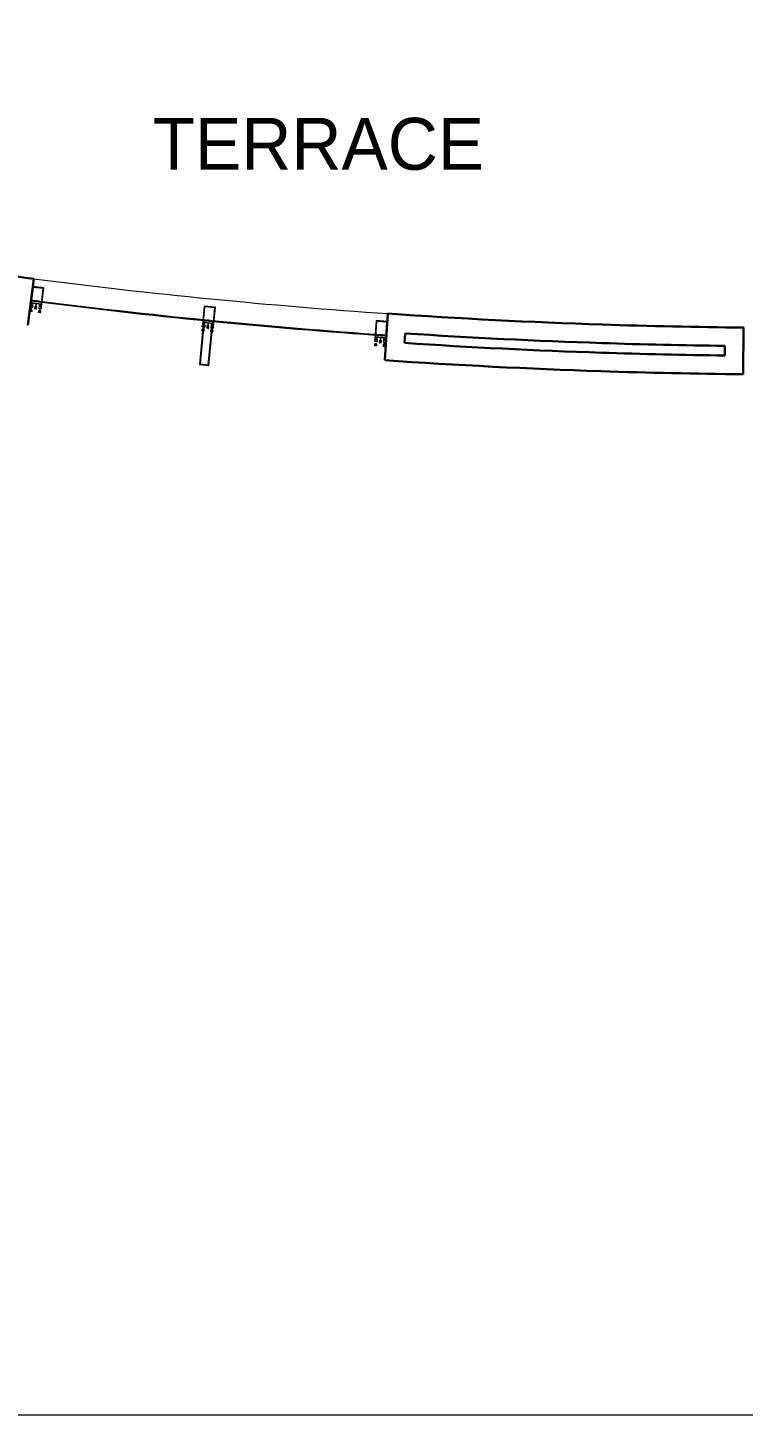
# Model space of a CAD drawing. Header units: millimetres. Extents: x 8275 to 147087, y -297470 to -191881.
# Drawn here: x 107476 to 112303, y -297470 to -288108 of the extents above; entities that cross this region are included whole.
import ezdxf

# ---------------------------------------------------------------- set-up
doc = ezdxf.new("R2010")
doc.units = ezdxf.units.MM
doc.header["$LTSCALE"] = 250
doc.header["$MEASUREMENT"] = 0
for name, color, linetype, lineweight in [('hatch', 9, 'Continuous', 0), ('text', 7, 'Continuous', 9), ('wall', 1, 'Continuous', 30), ('win', 4, 'Continuous', 20)]:
    doc.layers.add(name, color=color, linetype=linetype, lineweight=lineweight)
doc.styles.get("Standard").update_dxf_attribs({"font": 'GOTHIC.TTF', "height": 100})

msp = doc.modelspace()

# ---------------------------------------------------------------- hatches: boundary and pattern name
at = {"layer": 'hatch', "extrusion": (-0.0003360135023345348, -0.002667747817154769, 0.9999963851017216)}
h = msp.add_hatch(dxfattribs=at)
h.set_pattern_fill('AR-HBONE', color=256, scale=0.4111842104963488, angle=-2.244577850611689e-19, style=0)
h.set_pattern_definition([(45, (-6690.521236846602, -319044.2839388996), (1.826022248663473e-16, 2.326009148470452), [4.934210525956186, -1.644736841985395]), (135, (-6689.358232272236, -319043.1209343252), (1.826022248663473e-16, 2.326009148470452), [4.934210525956186, -1.644736841985395])])
h.paths.add_polyline_path([(107495.6084672745, -290009.4104040425), (107495.3515448246, -290011.4502084999), (107500.7910233747, -290012.1353350455), (107501.0479458321, -290010.0955305772)], flags=16)
h.paths.add_polyline_path([(107559.4144051468, -290017.4470460443), (107559.1574826904, -290019.4868504895), (107553.7180041375, -290018.801723944), (107553.9749265883, -290016.7619194868)], flags=16)
edge = h.paths.add_edge_path()
edge.add_arc((107504.0248927225, -290024.8477263482), 0.6853070175936378, 172.8211451570552, 352.8211451570553, ccw=False)
edge.add_arc((107502.6650230812, -290024.6764447119), 0.6853070175936378, 172.8211451570552, 352.8211451570553, ccw=False)
edge.add_arc((107501.3051534428, -290024.5051630754), 0.6853070184712204, 172.821145080349, 352.8211450803491, ccw=False)
edge.add_arc((107499.9452837996, -290024.3338814379), 0.6853070185111105, 172.8211452304264, 352.82114523042645, ccw=False)
edge.add_arc((107498.5854141621, -290024.162599802), 0.6853070167758903, 172.8211453863402, 352.8211453863402, ccw=False)
edge.add_arc((107497.2255445264, -290023.9913181657), 0.6853070175936378, 172.8211451570552, 352.8211451570553, ccw=False)
edge.add_arc((107495.8656748852, -290023.820036529), 0.6853070175936378, 172.821145157889, 352.8211451578891, ccw=False)
edge.add_arc((107494.5058052449, -290023.6487548925), 0.6853070185310557, 172.8211452304264, 352.82114523042645, ccw=False)
edge.add_arc((107493.1459356101, -290023.4774732564), 0.6853070148412196, 172.8211450886866, 352.8211450886867, ccw=False)
edge.add_arc((107491.7860659708, -290023.3061916198), 0.6853070203261109, 172.8211452262576, 352.82114522625767, ccw=False)
edge.add_arc((107490.4261963267, -290023.1349099826), 0.6853070175936378, 172.8211451570552, 352.8211451570553, ccw=False)
edge.add_arc((107489.066326691, -290022.9636283463), 0.6853070149010547, 172.8211452404316, 352.82114524043163, ccw=False)
edge.add_line((107488.3863918737, -290022.8779875285), (107489.9120662661, -290010.7650819441))
edge.add_line((107489.9120662689, -290010.765081954), (107493.7197012619, -290011.2446705365))
edge.add_line((107493.7197012577, -290011.2446705363), (107493.9766237086, -290009.2048660693))
edge.add_line((107493.9766237086, -290009.2048660786), (107492.2087931765, -290008.9821999511))
edge.add_line((107492.2087931775, -290008.9821999514), (107494.2722797377, -290005.788496959))
edge.add_line((107494.2722797377, -290005.7884969586), (107503.1326064022, -290006.9044945663))
edge.add_line((107503.1326064013, -290006.9044945643), (107504.4476199278, -290010.5237346778))
edge.add_line((107504.4476199283, -290010.5237346794), (107502.6797893962, -290010.301068552))
edge.add_line((107502.6797893981, -290010.3010685522), (107502.4228669444, -290012.3408730094))
edge.add_line((107502.4228669435, -290012.3408730086), (107506.2305019318, -290012.8204615905))
edge.add_line((107506.2305019304, -290012.8204615915), (107504.7048189959, -290024.9334349521))
edge.add_arc((107547.4434608279, -290030.230392297), 0.6853070175936378, 172.8211452270916, 352.8211452270916)
edge.add_arc((107548.8033304673, -290030.4016739336), 0.6853070175936378, 172.8211452270916, 352.8211452270916)
edge.add_arc((107550.1632001067, -290030.5729555702), 0.6853070184512753, 172.8211453037979, 352.8211453037978)
edge.add_arc((107551.5230697526, -290030.744237208), 0.6853070185310557, 172.8211451537203, 352.8211451537206)
edge.add_arc((107552.8829393882, -290030.915518844), 0.6853070167758903, 172.8211449978066, 352.8211449978069)
edge.add_arc((107554.2428090267, -290031.0868004804), 0.6853070175936378, 172.8211452270916, 352.8211452270916)
edge.add_arc((107555.6026786614, -290031.2580821156), 0.6853070176135829, 172.8211452262579, 352.8211452262578)
edge.add_arc((107556.9625483046, -290031.4293637533), 0.6853070185111105, 172.8211451537203, 352.8211451537206)
edge.add_arc((107558.3224179411, -290031.6006453896), 0.6853070148611647, 172.8211452954602, 352.8211452954602)
edge.add_arc((107559.6822875805, -290031.7719270262), 0.6853070203261109, 172.8211451578891, 352.8211451578894)
edge.add_arc((107561.0421572255, -290031.9432086631), 0.6853070175936378, 172.8211452270916, 352.8211452270916)
edge.add_arc((107562.4020268593, -290032.1144902987), 0.6853070149209999, 172.8211451437151, 352.8211451437155)
edge.add_line((107563.0819616776, -290032.200131117), (107564.5969612451, -290020.1719770376))
edge.add_line((107564.5969612442, -290020.1719770363), (107560.7893262559, -290019.6923884544))
edge.add_line((107560.7893262554, -290019.692388454), (107561.0462487091, -290017.6525839968))
edge.add_line((107561.04624871, -290017.6525839966), (107562.814079242, -290017.8752501241))
edge.add_line((107562.8140792411, -290017.8752501352), (107561.6070008634, -290014.2696049251))
edge.add_line((107561.607000869, -290014.2696049255), (107552.7466742021, -290013.1536073365))
edge.add_line((107552.7466742007, -290013.1536073269), (107550.5752524889, -290016.333715397))
edge.add_line((107550.5752524913, -290016.3337153955), (107552.3430830233, -290016.556381523))
edge.add_line((107552.3430830224, -290016.556381535), (107552.0861605687, -290018.5961859922))
edge.add_line((107552.0861605659, -290018.596185991), (107548.2785255776, -290018.1165974091))
edge.add_line((107548.2785255818, -290018.1165974095), (107546.7635174768, -290030.1448192752))
at = {"layer": 'hatch', "extrusion": (-0.000258613533634983, -0.002676359940274457, 0.9999963851017215)}
h = msp.add_hatch(dxfattribs=at)
h.set_pattern_fill('AR-HBONE', color=256, scale=0.4111842104963528, angle=-4.246498636292384e-20, style=0)
h.set_pattern_definition([(45.0000000000002, (-6689.646718664269, -319044.3752866614), (1.826091205886945e-16, 2.32600914847047), [4.934210525956226, -1.644736841985412]), (135, (-6688.483714089904, -319043.2122820871), (1.826091205886945e-16, 2.32600914847047), [4.934210525956222, -1.644736841985411])])
h.paths.add_polyline_path([(108657.1504037091, -290141.5120164288), (108656.9526627752, -290143.5584059061), (108662.409701378, -290144.0857150762), (108662.6074423203, -290142.0393255878)], flags=16)
h.paths.add_polyline_path([(108721.1623237663, -290147.6974358243), (108720.964582825, -290149.7438252897), (108715.5075442185, -290149.2165161198), (108715.7052851533, -290147.1701266427)], flags=16)
edge = h.paths.add_edge_path()
edge.add_arc((108666.0103714754, -290156.6991197887), 0.6853070175936418, 174.4806914600804, 354.48069146008044, ccw=False)
edge.add_arc((108664.6461118217, -290156.5672924963), 0.6853070175936418, 174.4806914600804, 354.48069146008044, ccw=False)
edge.add_arc((108663.2818521698, -290156.4354652038), 0.6853070184712244, 174.4806913833741, 354.4806913833742, ccw=False)
edge.add_arc((108661.9175925133, -290156.3036379103), 0.6853070185111145, 174.4806915334515, 354.48069153345165, ccw=False)
edge.add_arc((108660.5533328624, -290156.1718106183), 0.6853070167758943, 174.4806916893653, 354.48069168936536, ccw=False)
edge.add_arc((108659.1890732133, -290156.0399833258), 0.6853070175936418, 174.4806914600804, 354.48069146008044, ccw=False)
edge.add_arc((108657.8248135587, -290155.9081560331), 0.6853070175936418, 174.4806914609141, 354.4806914609142, ccw=False)
edge.add_arc((108656.4605539049, -290155.7763287406), 0.6853070185310597, 174.4806915334515, 354.48069153345165, ccw=False)
edge.add_arc((108655.0962942568, -290155.6445014483), 0.6853070148412236, 174.4806913917118, 354.48069139171184, ccw=False)
edge.add_arc((108653.732034604, -290155.5126741556), 0.6853070203261149, 174.4806915292827, 354.4806915292828, ccw=False)
edge.add_arc((108652.3677749466, -290155.3808468624), 0.6853070175936418, 174.4806914600804, 354.48069146008044, ccw=False)
edge.add_arc((108651.0035152975, -290155.2490195701), 0.6853070149010587, 174.4806915434567, 354.48069154345677, ccw=False)
edge.add_line((108650.3213854739, -290155.1831059241), (108651.4956241631, -290143.0310967261))
edge.add_line((108651.4956241659, -290143.0310967359), (108655.3155511962, -290143.4002131554))
edge.add_line((108655.3155511924, -290143.4002131552), (108655.5132921272, -290141.3538236683))
edge.add_line((108655.5132921272, -290141.3538236776), (108653.739754578, -290141.1824481972))
edge.add_line((108653.739754579, -290141.1824481976), (108655.7098843972, -290137.9303251851))
edge.add_line((108655.7098843976, -290137.9303251846), (108664.5988145042, -290138.7892552283))
edge.add_line((108664.5988145023, -290138.7892552263), (108666.018091449, -290142.3688938286))
edge.add_line((108666.0180914495, -290142.3688938303), (108664.2445539003, -290142.1975183499))
edge.add_line((108664.2445539021, -290142.1975183501), (108664.0468129645, -290144.2439078273))
edge.add_line((108664.0468129636, -290144.2439078265), (108667.8667399892, -290144.6130242454))
edge.add_line((108667.8667399883, -290144.6130242465), (108666.6924947234, -290156.7651014397))
edge.add_arc((108709.5666126422, -290160.8221046905), 0.6853070175936418, 174.4806915301168, 354.4806915301167)
edge.add_arc((108710.930872295, -290160.9539319832), 0.6853070175936418, 174.4806915301168, 354.4806915301167)
edge.add_arc((108712.2951319478, -290161.0857592758), 0.6853070184512793, 174.480691606823, 354.4806916068229)
edge.add_arc((108713.6593916071, -290161.2175865695), 0.6853070185310597, 174.4806914567454, 354.4806914567457)
edge.add_arc((108715.0236512562, -290161.3494138617), 0.6853070167758943, 174.4806913008317, 354.480691300832)
edge.add_arc((108716.3879109071, -290161.4812411541), 0.6853070175936418, 174.4806915301168, 354.4806915301167)
edge.add_arc((108717.7521705562, -290161.6130684455), 0.6853070176135869, 174.480691529283, 354.4806915292829)
edge.add_arc((108719.1164302127, -290161.7448957392), 0.6853070185111145, 174.4806914567454, 354.4806914567457)
edge.add_arc((108720.4806898627, -290161.8767230317), 0.6853070148611687, 174.4806915984854, 354.4806915984853)
edge.add_arc((108721.8449495155, -290162.0085503243), 0.6853070203261149, 174.4806914609142, 354.4806914609146)
edge.add_arc((108723.2092091739, -290162.1403776172), 0.6853070175936418, 174.4806915301168, 354.4806915301167)
edge.add_arc((108724.5734688201, -290162.2722049089), 0.6853070149210039, 174.4806914467403, 354.4806914467406)
edge.add_line((108725.2555986456, -290162.3381185553), (108726.4216214329, -290150.2711344621))
edge.add_line((108726.4216214325, -290150.2711344608), (108722.6016944069, -290149.9020180418))
edge.add_line((108722.601694406, -290149.9020180415), (108722.7994353435, -290147.8556285643))
edge.add_line((108722.7994353445, -290147.8556285641), (108724.5729728937, -290148.0270040445))
edge.add_line((108724.5729728937, -290148.0270040556), (108723.2619795384, -290144.4578287989))
edge.add_line((108723.2619795435, -290144.4578287991), (108714.3730494351, -290143.5988987741))
edge.add_line((108714.3730494333, -290143.5988987646), (108712.2946360208, -290146.8405584127))
edge.add_line((108712.2946360232, -290146.8405584111), (108714.0681735724, -290147.0119338915))
edge.add_line((108714.0681735724, -290147.0119339036), (108713.8704326348, -290149.0583233808))
edge.add_line((108713.8704326311, -290149.0583233795), (108710.0505056055, -290148.6892069606))
edge.add_line((108710.0505056101, -290148.6892069609), (108708.8844762518, -290160.7562590593))
at = {"layer": 'hatch', "extrusion": (-0.0001900261259600515, -0.00268210245164829, 0.9999963851017214)}
h = msp.add_hatch(dxfattribs=at)
h.set_pattern_fill('AR-HBONE', color=256, scale=0.411184210496353, angle=1.637935188284205e-19, style=0)
h.set_pattern_definition([(45, (-6688.871737346024, -319044.4364930881), (1.825997621083687e-16, 2.326009148470459), [4.934210525956224, -1.644736841985412]), (135, (-6687.708732771658, -319043.2734885138), (1.825997621083687e-16, 2.326009148470459), [4.934210525956224, -1.644736841985412])])
h.paths.add_polyline_path([(109821.2916182487, -290240.2982715879), (109821.1463205789, -290242.3490519167), (109826.6150681193, -290242.736512383), (109826.7603657975, -290240.685732043)], flags=16)
h.paths.add_polyline_path([(109885.4408859827, -290244.8432437197), (109885.2955883055, -290246.8940240367), (109879.8268407614, -290246.5065635706), (109879.9721384321, -290244.455783242)], flags=16)
edge = h.paths.add_edge_path()
edge.add_arc((109830.5374056942, -290255.2536235329), 0.6853070175936419, 175.9473690682484, 355.94736906824846, ccw=False)
edge.add_arc((109829.170218806, -290255.1567584166), 0.6853070175936419, 175.9473690682484, 355.94736906824846, ccw=False)
edge.add_arc((109827.8030319198, -290255.0598933001), 0.6853070184712245, 175.9473689915422, 355.9473689915422, ccw=False)
edge.add_arc((109826.4358450289, -290254.9630281827), 0.6853070185111146, 175.9473691416196, 355.9473691416196, ccw=False)
edge.add_arc((109825.0686581435, -290254.8661630666), 0.6853070167758945, 175.9473692975333, 355.9473692975334, ccw=False)
edge.add_arc((109823.7014712601, -290254.76929795), 0.6853070175936419, 175.9473690682484, 355.94736906824846, ccw=False)
edge.add_arc((109822.334284371, -290254.6724328334), 0.6853070175936419, 175.9473690690822, 355.9473690690822, ccw=False)
edge.add_arc((109820.9670974829, -290254.5755677168), 0.6853070185310598, 175.9473691416196, 355.9473691416196, ccw=False)
edge.add_arc((109819.5999106004, -290254.4787026005), 0.6853070148412237, 175.9473689998798, 355.94736899987987, ccw=False)
edge.add_arc((109818.2327237132, -290254.3818374838), 0.685307020326115, 175.9473691374507, 355.9473691374508, ccw=False)
edge.add_arc((109816.8655368213, -290254.2849723667), 0.6853070175936419, 175.9473690682484, 355.94736906824846, ccw=False)
edge.add_arc((109815.4983499379, -290254.1881072502), 0.6853070149010588, 175.9473691516247, 355.9473691516248, ccw=False)
edge.add_line((109814.8147564971, -290254.1396746921), (109815.6775730292, -290241.9615914406))
edge.add_line((109815.677573032, -290241.9615914504), (109819.5056963188, -290242.2328137771))
edge.add_line((109819.5056963146, -290242.2328137769), (109819.6509939854, -290240.1820334386))
edge.add_line((109819.6509939854, -290240.1820334479), (109817.8736510312, -290240.0561087963))
edge.add_line((109817.8736510326, -290240.0561087966), (109819.7598954945, -290236.754624673))
edge.add_line((109819.7598954945, -290236.7546246725), (109828.667898204, -290237.3857561896))
edge.add_line((109828.6678982026, -290237.3857561877), (109830.1783330122, -290240.9278948439))
edge.add_line((109830.1783330126, -290240.9278948455), (109828.4009900585, -290240.801970194))
edge.add_line((109828.4009900608, -290240.8019701941), (109828.2556923868, -290242.8527505228))
edge.add_line((109828.2556923863, -290242.8527505221), (109832.0838156685, -290243.1239728483))
edge.add_line((109832.0838156671, -290243.1239728493), (109831.2209943019, -290255.3021242421))
edge.add_arc((109874.184907065, -290258.2604113762), 0.6853070175936419, 175.9473691382849, 355.9473691382847)
edge.add_arc((109875.5520939522, -290258.3572764929), 0.6853070175936419, 175.9473691382849, 355.9473691382847)
edge.add_arc((109876.9192808403, -290258.4541416095), 0.6853070184512794, 175.9473692149911, 355.9473692149909)
edge.add_arc((109878.2864677341, -290258.5510067272), 0.6853070185310598, 175.9473690649135, 355.9473690649138)
edge.add_arc((109879.6536546166, -290258.6478718434), 0.6853070167758945, 175.9473689089997, 355.947368909)
edge.add_arc((109881.0208415028, -290258.7447369599), 0.6853070175936419, 175.9473691382849, 355.9473691382847)
edge.add_arc((109882.3880283854, -290258.8416020754), 0.685307017613587, 175.9473691374511, 355.9473691374509)
edge.add_arc((109883.7552152763, -290258.938467193), 0.6853070185111146, 175.9473690649135, 355.9473690649138)
edge.add_arc((109885.1224021598, -290259.0353323096), 0.6853070148611689, 175.9473692066535, 355.9473692066533)
edge.add_arc((109886.4895890479, -290259.1321974262), 0.685307020326115, 175.9473690690823, 355.9473690690826)
edge.add_arc((109887.8567759407, -290259.229062543), 0.6853070175936419, 175.9473691382849, 355.9473691382847)
edge.add_arc((109889.2239628213, -290259.3259276588), 0.685307014921004, 175.9473690549083, 355.9473690549086)
edge.add_line((109889.907556264, -290259.3743602173), (109890.764335851, -290247.2814845052))
edge.add_line((109890.7643358505, -290247.2814845039), (109886.9362125683, -290247.0102621777))
edge.add_line((109886.9362125679, -290247.0102621773), (109887.0815102419, -290244.9594818486))
edge.add_line((109887.0815102423, -290244.9594818485), (109888.8588531965, -290245.0854065))
edge.add_line((109888.8588531961, -290245.0854065111), (109887.4569343168, -290241.5509561935))
edge.add_line((109887.4569343229, -290241.5509561936), (109878.548931612, -290240.9198246953))
edge.add_line((109878.5489316101, -290240.9198246858), (109876.5541712141, -290244.2136204522))
edge.add_line((109876.554171216, -290244.2136204505), (109878.3315141702, -290244.339545102))
edge.add_line((109878.3315141707, -290244.3395451141), (109878.1862164967, -290246.3903254428))
edge.add_line((109878.1862164925, -290246.3903254417), (109874.3580932103, -290246.1191031155))
edge.add_line((109874.3580932154, -290246.1191031156), (109873.5013088004, -290258.2120469788))

# ---------------------------------------------------------------- linework, layer by layer
at = {"layer": 'text', "linetype": 'ByBlock', "ltscale": 100, "elevation": -15927.22569249856}
msp.add_lwpolyline([(8274.661578839645, -262122.2077275209), (143047.4073974288, -262122.2077275209), (143047.4073974288, -297470.1254746387), (8274.661578839645, -297470.1254746387)], close=True, dxfattribs=at)
at = {"layer": 'wall'}
for p, q in [((107516.2876319089, -289801.9075697793, -11300.6378476528), (107476.1553119714, -290114.3404691911, -11300.6378476528)), ((109905.7657673592, -290037.3315950164, -11300.6378476528), (109884.1532097096, -290351.5892145172, -11300.6378476528)), ((110021.9079358554, -290170.422251688, -11300.6378476528), (110017.4481844278, -290235.2693137493, -11300.6378476528)), ((110021.9079358587, -290170.4226003728, -11300.6378476528), (110017.4481844297, -290235.2696624653, -11300.6378476528)), ((112304.9775681822, -290131.2231106733, -11300.6378476528), (112301.9675763501, -290446.2087296631, -11300.6378476528)), ((112178.7906656573, -290254.8312721343, -11300.6378476528), (112178.1695533125, -290319.8286101182, -11300.6378476528)), ((112178.7906656554, -290254.8316208705, -11300.6378476528), (112178.1695533087, -290319.8289589671, -11300.6378476528)), ((110008.8717306121, -290359.9753297445, -11300.6378476528), (110008.8586431402, -290360.1656282682, -11300.6378476528)), ((112176.9751065271, -290444.8234875206, -11300.6378476528), (112176.9732832396, -290445.0142884612, -11300.6378476528))]:
    msp.add_line(p, q, dxfattribs=at)
for centre, radius, start, end in [((112694.2818140262, -249490.8613272763, -11300.6378476528), 40642.24492957115, 260.1419844123371, 262.6803812956171), ((112694.2818140262, -249490.8613272763, -11300.6378476528), 40642.24492957115, 266.0657729255348, 268.107146249245), ((112693.2095656721, -249504.0367068979, -11300.6378476528), 40629.04132724503, 268.1080438147537, 269.452500165874), ((112694.2818140248, -249490.861676047, -11300.6378476528), 40767.24492957115, 266.2414527406797, 268.107146249245), ((112694.2818140262, -249490.8613272763, -11300.6378476528), 40767.24492957115, 266.2414527941555, 268.107146249245), ((112694.2850606991, -249490.8381288912, -11300.6378476528), 40832.2685710791, 266.2411707088896, 268.1071496662042), ((112694.285060701, -249490.8377801205, -11300.6378476528), 40832.2685710791, 266.2411707356274, 268.107149692899), ((112693.2095718458, -249504.0371200538, -11300.6378476528), 40819.04091451815, 268.1080437880588, 269.2770432320157), ((112693.209571843, -249504.0374688244, -11300.6378476528), 40819.04091451815, 268.1080438414487, 269.2770431786507), ((112693.2095656721, -249504.0367068979, -11300.6378476528), 40754.04132724503, 268.1080438147537, 269.2767633854172), ((112693.2095656702, -249504.0370556685, -11300.6378476528), 40754.04132724503, 268.1080438414487, 269.2767634387823), ((112694.285060701, -249490.8377801205, -11300.6378476528), 40957.2685710791, 266.0657706523415, 268.107149692899), ((112693.2095718458, -249504.0371200538, -11300.6378476528), 40944.04091451815, 268.1080437880588, 269.452500165874)]:
    msp.add_arc(centre, radius, start, end, dxfattribs=at)
at = {"layer": 'win', "extrusion": (-0.0003360135023343935, -0.002667747817154772, 0.9999963851017215)}
for p, q in [((107525.5917304168, -289952.8789790157, -11300.6378476528), (107524.0605802909, -289954.0675627934, -11300.6378476528)), ((107525.0882627391, -289945.9083739924, -11300.6378476528), (107526.2768520461, -289947.4395198248, -11300.6378476528)), ((107526.2768520461, -289947.4395198248, -11300.6378476528), (107525.5917304168, -289952.8789790157, -11300.6378476528)), ((107545.3150280626, -289949.8374541905, -11300.6378476528), (107544.6299064304, -289955.2769133931, -11300.6378476528)), ((107544.6299064304, -289955.2769133931, -11300.6378476528), (107545.8184957434, -289956.8080592259, -11300.6378476528)), ((107546.8461781847, -289948.6488704232, -11300.6378476528), (107545.3150280626, -289949.8374541905, -11300.6378476528))]:
    msp.add_line(p, q, dxfattribs=at)
at = {"layer": 'win', "extrusion": (-0.0002586135336348416, -0.002676359940274473, 0.9999963851017215)}
for p, q in [((108685.4430284789, -290084.2824207663, -11300.6378476528), (108683.9469424351, -290085.5148487169, -11300.6378476528)), ((108684.7379004997, -290077.3293201179, -11300.6378476528), (108685.9703338533, -290078.8254017101, -11300.6378476528)), ((108685.9703338533, -290078.8254017101, -11300.6378476528), (108685.4430284789, -290084.2824207663, -11300.6378476528)), ((108705.0699696196, -290080.6709771841, -11300.6378476528), (108704.5426642434, -290086.127996252, -11300.6378476528)), ((108704.5426642434, -290086.127996252, -11300.6378476528), (108705.7750976025, -290087.6240778444, -11300.6378476528)), ((108706.5660556601, -290079.438549244, -11300.6378476528), (108705.0699696196, -290080.6709771841, -11300.6378476528))]:
    msp.add_line(p, q, dxfattribs=at)
at = {"layer": 'win', "extrusion": (-0.0001900261259599121, -0.002682102451648286, 0.9999963851017215)}
for p, q in [((109848.0940617681, -290182.2433651423, -11300.6378476528), (109846.6300104363, -290183.5136823481, -11300.6378476528)), ((109847.211196946, -290175.3105905319, -11300.6378476528), (109848.4815194383, -290176.7746372747, -11300.6378476528)), ((109848.4815194383, -290176.7746372747, -11300.6378476528), (109848.0940617681, -290182.2433651423, -11300.6378476528)), ((109867.6221361933, -290178.1307440172, -11300.6378476528), (109867.2346785208, -290183.5994718966, -11300.6378476528)), ((109867.2346785208, -290183.5994718966, -11300.6378476528), (109868.5050010197, -290185.0635186395, -11300.6378476528)), ((109869.0861875219, -290176.860426822, -11300.6378476528), (109867.6221361933, -290178.1307440172, -11300.6378476528))]:
    msp.add_line(p, q, dxfattribs=at)
at = {"layer": 'win', "extrusion": (-0.0003360135023343935, -0.002667747817154772, 0.9999963851017215), "elevation": -10447.29785609391}
msp.add_lwpolyline([(107528.8095379515, -290025.0582063335), (107529.2849731485, -290025.6706668385), (107528.6725126431, -290026.1461020398), (107528.3299493702, -290028.8658413215), (107528.8053845724, -290029.4783018271), (107528.1929240599, -290029.9537370291), (107527.8503607849, -290032.6734763113), (107528.3307657525, -290033.2923389233, 0.9606708062894292), (107531.8785852141, -290033.5952821082), (107533.4538720615, -290021.0884845073, 0.1989123673796638), (107532.9549441173, -290019.2673520216), (107530.0481518304, -290015.5227923287, -0.1989123673796519), (107529.549223896, -290013.7016598367), (107531.5209795392, -289998.0471466553), (107561.7100855152, -290001.8495989848, -0.414213562373095), (107563.8495439165, -290004.6056712756), (107563.3528271659, -290008.5492932395, -0.414213562373095), (107560.5967548794, -290010.688751638), (107551.8935891933, -290009.5925491725, 0.414213562373095), (107549.1375168861, -290011.7320075686), (107548.3324932124, -290018.1233948668), (107552.1401282022, -290018.6029834607), (107552.3970506392, -290016.5631789904), (107550.6292201024, -290016.3405128734), (107551.057424197, -290012.9408387732), (107563.2962509549, -290014.482373502), (107562.8680468651, -290017.8820475931), (107561.1002163226, -290017.6593814755), (107560.84329388, -290019.6991859214), (107564.6509288635, -290020.178774503), (107580.7354398963, -289892.4780444738), (107505.9426097806, -289883.0575544699), (107489.8580987473, -290010.7582845101), (107493.6657337348, -290011.2378730918), (107493.9226561822, -290009.1980686231), (107492.1548256528, -290008.9754025073), (107492.5830297517, -290005.5757284066), (107504.8218564924, -290007.1172631338), (107504.3936524003, -290010.5169372346), (107502.6258218686, -290010.2942711079), (107502.3688994158, -290012.3340755654), (107506.1765344129, -290012.8136641367), (107506.9815580914, -290006.422276838, 0.414213562373095), (107504.8420996945, -290003.6662045415), (107496.1389340087, -290002.5700020776, -0.414213562373095), (107493.9994755989, -289999.8139297793), (107494.4961923505, -289995.8703078285, -0.414213562373095), (107497.2522646467, -289993.7308494167), (107527.4413706254, -289997.5333017472), (107525.4696149778, -290013.187814927, -0.1989123673796519), (107524.5346751705, -290014.8283453925), (107520.7901154868, -290017.735137678, 0.1989123673796638), (107519.8551756709, -290019.3756681485), (107518.2798888253, -290031.8824657433, 0.9606708062894292), (107521.7920196245, -290032.4687547323), (107522.4108822362, -290031.9883497551), (107522.7534455138, -290029.2686104844), (107522.2780103109, -290028.6561499727), (107522.8904708121, -290028.1807147639), (107523.2330340928, -290025.4609754948), (107522.7575988922, -290024.8485149841), (107523.3700594081, -290024.3730797782), (107523.7126226822, -290021.6533405102), (107523.2371874753, -290021.040879994), (107526.9119505238, -290018.1882687883), (107529.7645617368, -290021.8630318505), (107529.1521012315, -290022.3384670535)], format="xyb", close=True, dxfattribs=at)
at = {"layer": 'win', "extrusion": (-0.0003360135023343935, -0.002667747817154772, 0.9999963851017215), "elevation": -10447.29785609392}
for points in [[(107507.9772225092, -289888.839596302), (107495.1470625695, -289990.7028031936), (107564.5004141396, -289999.4381666541), (107577.3305740743, -289897.574959751)], [(107495.6084673208, -290009.4104040542), (107495.3515448792, -290011.4502085129), (107500.7910234238, -290012.1353350564), (107501.0479458768, -290010.0955305891)], [(107559.4144051903, -290017.4470460566), (107559.1574827433, -290019.4868505028), (107553.7180041901, -290018.8017239565), (107553.9749266344, -290016.7619194995)]]:
    msp.add_lwpolyline(points, close=True, dxfattribs=at)
at = {"layer": 'win', "extrusion": (-0.0003360135023343935, -0.002667747817154772, 0.9999963851017215)}
for points, elevation in [([(107504.7048275865, -290024.9333671786, -0.9999999999999999), (107503.3449579437, -290024.7620855417, -0.9999999999999999), (107501.9850883051, -290024.5908039054, -0.9999999999999999), (107500.6252186644, -290024.4195222685, -0.9999999999999999), (107499.2653490287, -290024.2482406326, -0.9999999999999999), (107497.9054793884, -290024.0769590028, -0.9999999999999999), (107496.5456097484, -290023.9056773609, -0.9999999999999999), (107495.1857401083, -290023.7343957227, -0.9999999999999999), (107493.8258704718, -290023.563114086, -0.9999999999999999), (107492.4660008402, -290023.3918324512, -0.9999999999999999), (107491.1061311914, -290023.2205508126, -0.9999999999999999), (107489.7462615562, -290023.0492691777, -0.9999999999999999), (107488.3863919205, -290022.877987541), (107489.9120663169, -290010.7650819655), (107493.6657337338, -290011.2378730874), (107493.9226561859, -290009.1980686283), (107492.2087932257, -290008.9821999621), (107494.2722797914, -290005.7884969704), (107503.1326064527, -290006.904494577), (107504.4476199747, -290010.5237346902), (107502.6258218731, -290010.2942711069), (107502.3688994143, -290012.3340755647), (107506.2305019761, -290012.8204616032), (107504.7048190406, -290024.9334349715)], -10447.29785609393), ([(107546.7635260547, -290030.1447514888, 0.9999999999999999), (107548.1233956945, -290030.3160331257, 0.9999999999999999), (107549.4832653343, -290030.4873147631, 0.9999999999999999), (107550.8431349751, -290030.6585964, 0.9999999999999999), (107552.2030046236, -290030.8298780381, 0.9999999999999999), (107553.5628742541, -290031.0011596733, 0.9999999999999999), (107554.922743886, -290031.1724413073, 0.9999999999999999), (107556.2826135328, -290031.3437229467, 0.9999999999999999), (107557.642483168, -290031.5150045836, 0.9999999999999999), (107559.0023528092, -290031.6862862204, 0.9999999999999999), (107560.3622224476, -290031.8575678561, 0.9999999999999999), (107561.7220920888, -290032.0288494913, 0.9999999999999999), (107563.0819617206, -290032.2001311268), (107564.5969612909, -290020.1719770473), (107560.789326306, -290019.6923884656), (107561.046248754, -290017.6525840075), (107562.8140792856, -290017.8752501459), (107561.6070009201, -290014.2696049384), (107552.7466742438, -290013.153607337), (107550.5752525363, -290016.3337154057), (107552.3430830676, -290016.5563815455), (107552.0861606177, -290018.596186004), (107548.2785256299, -290018.1165974213), (107546.7635175237, -290030.1448192774)], -10447.29785609392)]:
    msp.add_lwpolyline(points, format="xyb", dxfattribs=dict(at, elevation=elevation))
at = {"layer": 'win', "extrusion": (-0.0002586135336348416, -0.002676359940274473, 0.9999963851017215), "elevation": -10445.06800950562}
msp.add_lwpolyline([(108690.79071656, -290156.1917358385), (108691.2836895004, -290156.7901706115), (108690.6852547265, -290157.2831435556), (108690.4216001416, -290160.011662864), (108690.9145730855, -290160.6100976372), (108690.3161383054, -290161.1030705823), (108690.0524837183, -290163.8315898911), (108690.5506097522, -290164.4362801585, 0.9606708062894292), (108694.1057144918, -290164.6363496601), (108695.3181375178, -290152.0891768595, 0.1989123673796638), (108694.7666779413, -290150.2832574371), (108691.7526605807, -290146.6244505241, -0.1989123673796519), (108691.201201015, -290144.8185310948), (108692.7187671315, -290129.1134810679), (108723.0053314033, -290132.0400469626, -0.414213562373095), (108725.2237096461, -290134.7330034586), (108724.8414104953, -290138.6893564611, -0.414213562373095), (108722.1484540002, -290140.9077347026), (108713.4171922299, -290140.064040038, 0.414213562373095), (108710.7242357183, -290142.2824182775), (108710.1046474614, -290148.694438638), (108713.9245744912, -290149.0635550688), (108714.1223154096, -290147.0171655791), (108712.3487778559, -290146.8457901094), (108712.6783460914, -290143.4351409756), (108724.9566829699, -290144.6215866089), (108724.6271147378, -290148.0322357333), (108722.8535771798, -290147.8608602631), (108722.6558362544, -290149.9072497288), (108726.4757632742, -290150.2763661474), (108738.8552511202, -290022.1633838785), (108663.8209702708, -290014.9128827899), (108651.4414824239, -290143.0258650697), (108655.2614094484, -290143.3949814884), (108655.4591503785, -290141.3485919998), (108653.6856128346, -290141.1772165312), (108654.0151810735, -290137.7665673969), (108666.2935179326, -290138.9530130292), (108665.9639496999, -290142.3636621632), (108664.1904121502, -290142.1922866838), (108663.9926712153, -290144.2386761613), (108667.8125982491, -290144.6077925692), (108668.4321865118, -290138.1957722082, 0.414213562373095), (108666.2138082693, -290135.5028157065), (108657.4825464976, -290134.6591210437, -0.414213562373095), (108655.2641682464, -290131.9661645405), (108655.6464674014, -290128.009811551, -0.414213562373095), (108658.339423902, -290125.791433296), (108688.6259881782, -290128.7179991917), (108687.108422056, -290144.4230492169, -0.1989123673796519), (108686.2213849809, -290146.0899678948), (108682.5625780764, -290149.1039852567, 0.1989123673796638), (108681.6755409935, -290150.77090394), (108680.4631179708, -290163.3180767345, 0.9606708062894292), (108683.9907548492, -290163.802406754), (108684.5954451169, -290163.3042807105), (108684.8590997059, -290160.5757614131), (108684.3661267613, -290159.9773266335), (108684.9645615307, -290159.4843536819), (108685.2282161225, -290156.755834386), (108684.73524318, -290156.1573996076), (108685.3336779627, -290155.6644266584), (108685.5973325478, -290152.9359073637), (108685.1043595979, -290152.3374725799), (108688.6949682538, -290149.3796349172), (108691.6528059231, -290152.9702435856), (108691.05437115, -290153.4632165315)], format="xyb", close=True, dxfattribs=at)
at = {"layer": 'win', "extrusion": (-0.0002586135336348416, -0.002676359940274473, 0.9999963851017215)}
for points, elevation in [([(108666.0221804018, -290020.6335759877), (108656.1474111128, -290122.8256248652), (108725.7246533632, -290129.5488167866), (108735.5994226458, -290027.3567678971)], -10445.06800950563), ([(108657.1504037554, -290141.5120164396), (108656.9526628298, -290143.5584059177), (108662.4097014268, -290144.085715086), (108662.6074423639, -290142.0393255986)], -10445.06800950564), ([(108721.1623238088, -290147.6974358358), (108720.9645828785, -290149.7438253017), (108715.5075442717, -290149.2165161308), (108715.7052851982, -290147.1701266543)], -10445.06800950563)]:
    msp.add_lwpolyline(points, close=True, dxfattribs=dict(at, elevation=elevation))
at = {"layer": 'win', "elevation": -11300.6378476528}
for points in [[(108698.4602943324, -290387.2261218985), (108727.3145487895, -290088.6169592802), (108662.6158968881, -290082.3652041476), (108633.7616424309, -290380.9743667662)], [(108693.9643791965, -290381.7683982805), (108721.856825171, -290093.1128744162), (108667.1118120244, -290087.8229277654), (108639.2193660489, -290376.4784516298)]]:
    msp.add_lwpolyline(points, close=True, dxfattribs=at)
at = {"layer": 'win', "extrusion": (-0.0002586135336348416, -0.002676359940274473, 0.9999963851017215)}
for points, elevation in [([(108666.692501347, -290156.7650334464, -0.9999999999999999), (108665.328241692, -290156.6332061532, -0.9999999999999999), (108663.9639820402, -290156.5013788608, -0.9999999999999999), (108662.5997223849, -290156.3695515678, -0.9999999999999999), (108661.2354627362, -290156.2377242759, -0.9999999999999999), (108659.8712030824, -290156.1058969901, -0.9999999999999999), (108658.5069434291, -290155.9740696921, -0.9999999999999999), (108657.1426837758, -290155.8422423978, -0.9999999999999999), (108655.7784241263, -290155.7104151052, -0.9999999999999999), (108654.4141644804, -290155.5785878138, -0.9999999999999999), (108653.0499048181, -290155.4467605195, -0.9999999999999999), (108651.6856451695, -290155.3149332286, -0.9999999999999999), (108650.3213855199, -290155.1831059356), (108651.4956242147, -290143.0310967462), (108655.2614094471, -290143.394981484), (108655.4591503829, -290141.348592005), (108653.7397546273, -290141.1824482071), (108655.7098844514, -290137.9303251953), (108664.5988145564, -290138.7892552378), (108666.0180914955, -290142.36889384), (108664.1904121549, -290142.1922866825), (108663.9926712135, -290144.2386761606), (108667.8667400329, -290144.6130242571), (108666.6924947688, -290156.7651014581)], -10445.06800950564), ([(108708.8844828632, -290160.7561910531, 0.9999999999999999), (108710.2487425162, -290160.8880183461, 0.9999999999999999), (108711.6130021711, -290161.0198456395, 0.9999999999999999), (108712.9772618239, -290161.1516729324, 0.9999999999999999), (108714.3415214857, -290161.2835002263, 0.9999999999999999), (108715.7057811305, -290161.4153275179, 0.9999999999999999), (108717.0700407746, -290161.5471548082, 0.9999999999999999), (108718.4343004342, -290161.6789821035, 0.9999999999999999), (108719.7985600823, -290161.8108093964, 0.9999999999999999), (108721.1628197375, -290161.9426366891, 0.9999999999999999), (108722.5270793896, -290162.0744639812, 0.9999999999999999), (108723.8913390436, -290162.2062912724, 0.9999999999999999), (108725.2555986883, -290162.3381185642), (108726.4216214779, -290150.2711344706), (108722.6016944564, -290149.9020180518), (108722.79943539, -290147.8556285737), (108724.5729729376, -290148.0270040652), (108723.2619795961, -290144.4578288107), (108714.3730494785, -290143.5988987738), (108712.2946360697, -290146.8405584202), (108714.0681736184, -290147.011933913), (108713.8704326845, -290149.0583233914), (108710.0505056589, -290148.6892069715), (108708.8844762997, -290160.7562590603)], -10445.06800950563)]:
    msp.add_lwpolyline(points, format="xyb", dxfattribs=dict(at, elevation=elevation))
at = {"layer": 'win', "extrusion": (-0.0001900261259599121, -0.002682102451648286, 0.9999963851017215), "elevation": -10443.69468573875}
msp.add_lwpolyline([(109855.2966454667, -290254.1121390578), (109855.8047741703, -290254.6977598544), (109855.2191533748, -290255.2058885625), (109855.0254231413, -290257.9402623398), (109855.5335518488, -290258.5258831362), (109854.9479310467, -290259.0340118454), (109854.7542008103, -290261.7683856235), (109855.2676410334, -290262.3601279685, 0.9606708062894292), (109858.8267019405, -290262.4691370344), (109859.7175758661, -290249.8950422947, 0.1989123673796638), (109859.1200734439, -290248.1038294429), (109856.0133943304, -290244.5233666836, -0.1989123673796519), (109855.4158919194, -290242.7321538249), (109856.5309813351, -290226.9934061344), (109886.8825302119, -290229.1438117225, -0.414213562373095), (109889.1691093939, -290231.7791053238), (109888.888200554, -290235.7439473062, -0.414213562373095), (109886.2529069532, -290238.0305264862), (109877.502910883, -290237.4105897477, 0.414213562373095), (109874.8676172659, -290239.6971689261), (109874.4123512344, -290246.1229472875), (109878.2404745186, -290246.3941696258), (109878.3857721747, -290244.3433892851), (109876.6084292179, -290244.2174646443), (109876.8505920139, -290240.7994974242), (109889.1552740006, -290241.6712834735), (109888.9131112084, -290245.0892506843), (109887.1357682465, -290244.9633260432), (109886.9904705824, -290247.0141063599), (109890.8185938607, -290247.2853286859), (109899.9149027022, -290118.8974588906), (109824.7196239621, -290113.5698774799), (109815.6233151177, -290241.9577472862), (109819.4514383978, -290242.2289696123), (109819.5967360659, -290240.1781892725), (109817.8193931148, -290240.0522646327), (109818.0615559164, -290236.6342974118), (109830.3662378857, -290237.5060834606), (109830.124075092, -290240.9240506808), (109828.346732138, -290240.7981260302), (109828.2014344667, -290242.8489063589), (109832.0295577573, -290243.120128674), (109832.484823792, -290236.6943503116, 0.414213562373095), (109830.1982446131, -290234.0590567046), (109821.4482485424, -290233.439119968, -0.414213562373095), (109819.1616693506, -290230.80382636), (109819.4425781949, -290226.8389843905, -0.414213562373095), (109822.077871799, -290224.5524051968), (109852.4294206802, -290226.7028107859), (109851.3143312579, -290242.4415584746, -0.1989123673796519), (109850.4702505072, -290244.1306352455), (109846.8897877552, -290247.2373143588, 0.1989123673796638), (109846.0457069979, -290248.9263911348), (109845.1548330727, -290261.5004858688, 0.9606708062894292), (109848.693710926, -290261.8943653784), (109849.2854532713, -290261.3809251465), (109849.4791835096, -290258.6465513801), (109848.9710547987, -290258.060930577), (109849.5566755906, -290257.5528018619), (109849.7504058327, -290254.8184280969), (109849.2422771258, -290254.2328072951), (109849.8278979316, -290253.7246785816), (109850.0216281667, -290250.9903048181), (109849.5134994516, -290250.4046840111), (109853.027224248, -290247.3559117636), (109856.0759965029, -290250.8696365722), (109855.4903757068, -290251.3777652822)], format="xyb", close=True, dxfattribs=at)
at = {"layer": 'win', "extrusion": (-0.0001900261259599121, -0.002682102451648286, 0.9999963851017215), "elevation": -10443.69468573872}
for points in [[(109827.0665372654, -290119.2323552633), (109819.8106656361, -290221.643674214), (109889.5371968436, -290226.5837951606), (109896.7930684646, -290124.1724761986)], [(109821.2916182936, -290240.2982715975), (109821.146320632, -290242.3490519268), (109826.615068168, -290242.7365123913), (109826.7603658397, -290240.6857320528)], [(109885.4408860242, -290244.8432437301), (109885.2955883575, -290246.8940240471), (109879.8268408129, -290246.5065635801), (109879.9721384752, -290244.4557832526)]]:
    msp.add_lwpolyline(points, close=True, dxfattribs=at)
at = {"layer": 'win', "extrusion": (-0.0001900261259599121, -0.002682102451648286, 0.9999963851017215)}
for points, elevation in [([(109831.2209991816, -290255.3020561015, -0.9999999999999999), (109829.8538122927, -290255.2051909844, -0.9999999999999999), (109828.4866254071, -290255.1083258679, -0.9999999999999999), (109827.1194385172, -290255.0114607511, -0.9999999999999999), (109825.7522516335, -290254.9145956349, -0.9999999999999999), (109824.3850647465, -290254.8177305251, -0.9999999999999999), (109823.0178778576, -290254.7208654032, -0.9999999999999999), (109821.6506909694, -290254.6240002848, -0.9999999999999999), (109820.2835040859, -290254.5271351679, -0.9999999999999999), (109818.9163172074, -290254.4302700525, -0.9999999999999999), (109817.5491303106, -290254.3334049346, -0.9999999999999999), (109816.1819434274, -290254.2365398194, -0.9999999999999999), (109814.8147565444, -290254.1396747023), (109815.677573079, -290241.9615914593), (109819.4514383975, -290242.2289696079), (109819.5967360705, -290240.1781892775), (109817.8736510772, -290240.0561088051), (109819.7598955469, -290236.7546246817), (109828.6678982552, -290237.3857561977), (109830.1783330563, -290240.9278948542), (109828.3467321429, -290240.798126029), (109828.2014344655, -290242.8489063582), (109832.0838157111, -290243.1239728586), (109831.2209943453, -290255.3021242595)], -10443.69468573874), ([(109873.5013136661, -290258.2119788258, 0.9999999999999999), (109874.8685005541, -290258.3088439425, 0.9999999999999999), (109876.2356874436, -290258.40570906, 0.9999999999999999), (109877.6028743303, -290258.502574177, 0.9999999999999999), (109878.9700612273, -290258.5994392946, 0.9999999999999999), (109880.3372481066, -290258.6963044103, 0.9999999999999999), (109881.7044349843, -290258.7931695249, 0.9999999999999999), (109883.0716218779, -290258.890034644, 0.9999999999999999), (109884.4388087615, -290258.9868997611, 0.9999999999999999), (109885.8059956525, -290259.0837648778, 0.9999999999999999), (109887.1731825369, -290259.1806299937, 0.9999999999999999), (109888.5403694261, -290259.2774951089, 0.9999999999999999), (109889.9075563067, -290259.374360225), (109890.7643358951, -290247.2814845126), (109886.9362126169, -290247.0102621863), (109887.0815102861, -290244.9594818571), (109888.8588532385, -290245.0854065196), (109887.4569343733, -290241.5509562039), (109878.5489316528, -290240.9198246936), (109876.5541712589, -290244.2136204584), (109878.331514213, -290244.3395451225), (109878.1862165457, -290246.390325452), (109874.3580932631, -290246.1191031248), (109873.501308845, -290258.2120469786)], -10443.69468573872)]:
    msp.add_lwpolyline(points, format="xyb", dxfattribs=dict(at, elevation=elevation))
at = {"layer": 'win'}
for radius in [40642.24492957115, 40792.24492957115, 40791.24492957115, 40790.24492957115, 40789.24492957115, 40788.24492957115, 40787.24492957115, 40786.24492957115]:
    msp.add_arc((112694.2818140262, -249490.8613272763, -11300.6378476528), radius, 262.6803812956171, 266.0657729255348, dxfattribs=at)
at = {"layer": 'win', "extrusion": (-0.0003360135023343935, -0.002667747817154772, 0.9999963851017215)}
for centre, radius, start, end in [((107524.2700324847, -290039.1634545419, -10563.05446563078), 56.02831096297897, 71.5353474383758, 94.10694291766023), ((107523.931907512, -290041.8479565145, -10563.04719041565), 59.50225788623588, 73.1935854003018, 92.44870496571008), ((107523.8219971583, -290042.7205763613, -10563.04482554605), 60.98800946245647, 73.77009086745825, 91.87219952976353), ((107523.6516604944, -290019.4474933807, -10563.10685524746), 38.16461497224456, 87.62732597161806, 92.65306034473832), ((107523.1111434661, -289999.4759851616, -10563.15995276219), 18.66373521831405, 84.28312858193486, 93.58249229916323), ((107523.1937816396, -289992.127309742, -10563.17958501251), 11.84415585990497, 82.0907648601376, 95.74248619468553), ((107522.1010472101, -290003.4725700159, -10563.14895143532), 23.68932309987656, 83.40380907486123, 90.05300652046489), ((107499.6768299788, -290234.4181829591, -10562.52530969431), 254.6448962107594, 82.01068062948302, 83.63160976096555), ((107521.6358622998, -290060.0771264322, -10562.99778790661), 79.43733587598572, 80.38695736083638, 85.25533279874968), ((107523.8764862627, -290042.2879666887, -10563.04599795287), 61.98307333192854, 79.8329018764759, 85.80938849279107), ((107527.4335650981, -290014.0469736376, -10563.12253330361), 34.0854521669411, 78.20830924772481, 87.43398111919188), ((107532.4049345916, -290009.7073212619, -10563.13578090222), 27.34609378610929, 71.85031556347295, 78.85091580346109), ((107534.432839352, -290003.9420034938, -10563.15184277911), 21.72982308732188, 72.447867193656, 80.3791293175222), ((107537.3340082783, -289991.5062004999, -10563.18599332238), 9.462229877207651, 66.94601172926622, 84.09995216507959), ((107535.9254264499, -289997.0907190279, -10563.17062187635), 15.63818546316107, 70.68395770172901, 80.81752922719433)]:
    msp.add_arc(centre, radius, start, end, dxfattribs=at)
at = {"layer": 'win', "extrusion": (-0.0002586135336348416, -0.002676359940274473, 0.9999963851017215)}
for centre, radius, start, end in [((108686.65024883, -290170.5401106177, -10552.18314863895), 56.02831096297897, 73.19489374321735, 95.76648921960413), ((108686.3900101942, -290173.2332788616, -10552.17587342382), 59.50225788623588, 74.85313172343702, 94.10825127084519), ((108686.3054174475, -290174.1087157524, -10552.17350855421), 60.98800946245647, 75.42963715911843, 93.53174583865066), ((108685.4611521736, -290150.8503275421, -10552.23553825563), 38.16461497224456, 89.28687229525461, 94.3126066715608), ((108684.3424770502, -290130.9028498774, -10552.28863577035), 18.66373521831405, 85.94267488411509, 95.24203860490297), ((108684.212259267, -290123.5548635668, -10552.30826802067), 11.84415585990497, 83.7503111608226, 97.40203247043007), ((108683.448547557, -290134.9270112814, -10552.27763444348), 23.68932309987656, 85.0633553800277, 91.71255281999952), ((108667.7220358124, -290366.4251721475, -10551.65399270248), 254.6448962107594, 83.6702269263954, 85.29115606429625), ((108684.6228538706, -290191.5212972895, -10552.12647091478), 79.43733587598572, 82.046503661227, 86.91487910458825), ((108686.3473551052, -290173.6747095032, -10552.17468096103), 61.98307333192854, 81.49244818525429, 87.46893480522553), ((108689.0850687447, -290145.3425471717, -10552.25121631179), 34.0854521669411, 79.86785555674516, 89.09352742501655), ((108693.928674542, -290140.8607417009, -10552.2644639104), 27.34609378610929, 73.50986186772467, 80.5104621084316), ((108695.7887622407, -290135.0391130256, -10552.28052578727), 21.72982308732188, 74.1074135002497, 82.03867562254317), ((108698.3285672526, -290122.5245068496, -10552.31467633055), 9.462229877207651, 68.60555802405673, 85.75949847285214), ((108697.0823066772, -290128.1474762195, -10552.29930488452), 15.63818546316107, 72.34350400519789, 82.47707554291372)]:
    msp.add_arc(centre, radius, start, end, dxfattribs=at)
at = {"layer": 'win', "extrusion": (-0.0001900261259599121, -0.002682102451648286, 0.9999963851017215)}
for centre, radius, start, end in [((109851.535016702, -290268.4174318598, -10543.02107634106), 56.02831096297897, 74.66157134246764, 97.23316683691445), ((109851.3437964666, -290271.116378721, -10543.01380112595), 59.50225788623588, 76.3198093285934, 95.57492888838335), ((109851.28163873, -290271.9936939998, -10543.01143625632), 60.98800946245647, 76.89631476995285, 94.9984234232106), ((109849.8423386343, -290248.764535142, -10543.07346595776), 38.16461497224456, 90.75354988671906, 95.77928426508878), ((109848.2134631963, -290228.852225783, -10543.12656347249), 18.66373521831405, 87.40935249385201, 96.70871621166894), ((109847.8952122683, -290221.509979816, -10543.14619572279), 11.84415585990497, 85.21698875097672, 98.8687101036462), ((109847.4228272266, -290232.8979494152, -10543.11556214561), 23.68932309987656, 86.53003298613555, 93.17923044075889), ((109837.6267923491, -290464.7227957041, -10542.49192040459), 254.6448962107594, 85.13690452849667, 86.75783367700852), ((109850.0453111307, -290289.4436369808, -10542.96439861691), 79.43733587598572, 83.51318124930543, 88.38155672251918), ((109851.3124540162, -290271.5587565221, -10543.01260866315), 61.98307333192854, 82.95912580508113, 88.93561241156752), ((109853.3240932301, -290243.1658030645, -10543.08914401391), 34.0854521669411, 81.33453316812881, 90.56020503104962), ((109858.0513978532, -290238.5614911308, -10543.10239161251), 27.34609378610929, 74.97653948560063, 81.97713973140526), ((109859.761868317, -290232.694159755, -10543.11845348941), 21.72982308732188, 75.57409110399676, 83.50535324876729), ((109861.9805229144, -290220.1186458878, -10543.15260403267), 9.462229877207651, 70.07223563806447, 87.22617608957904), ((109860.8785936737, -290225.7716717956, -10543.13723258664), 15.63818546316107, 73.81018160390846, 83.94375314811819)]:
    msp.add_arc(centre, radius, start, end, dxfattribs=at)

# ---------------------------------------------------------------- texts
at = {"layer": 'text'}
msp.add_text(' TERRACE', height=350, rotation=359.999999939969, dxfattribs=at).set_placement((108188.4014072153, -289066.3831582273, -11300.6378476528))

doc.saveas('drawing.dxf')
